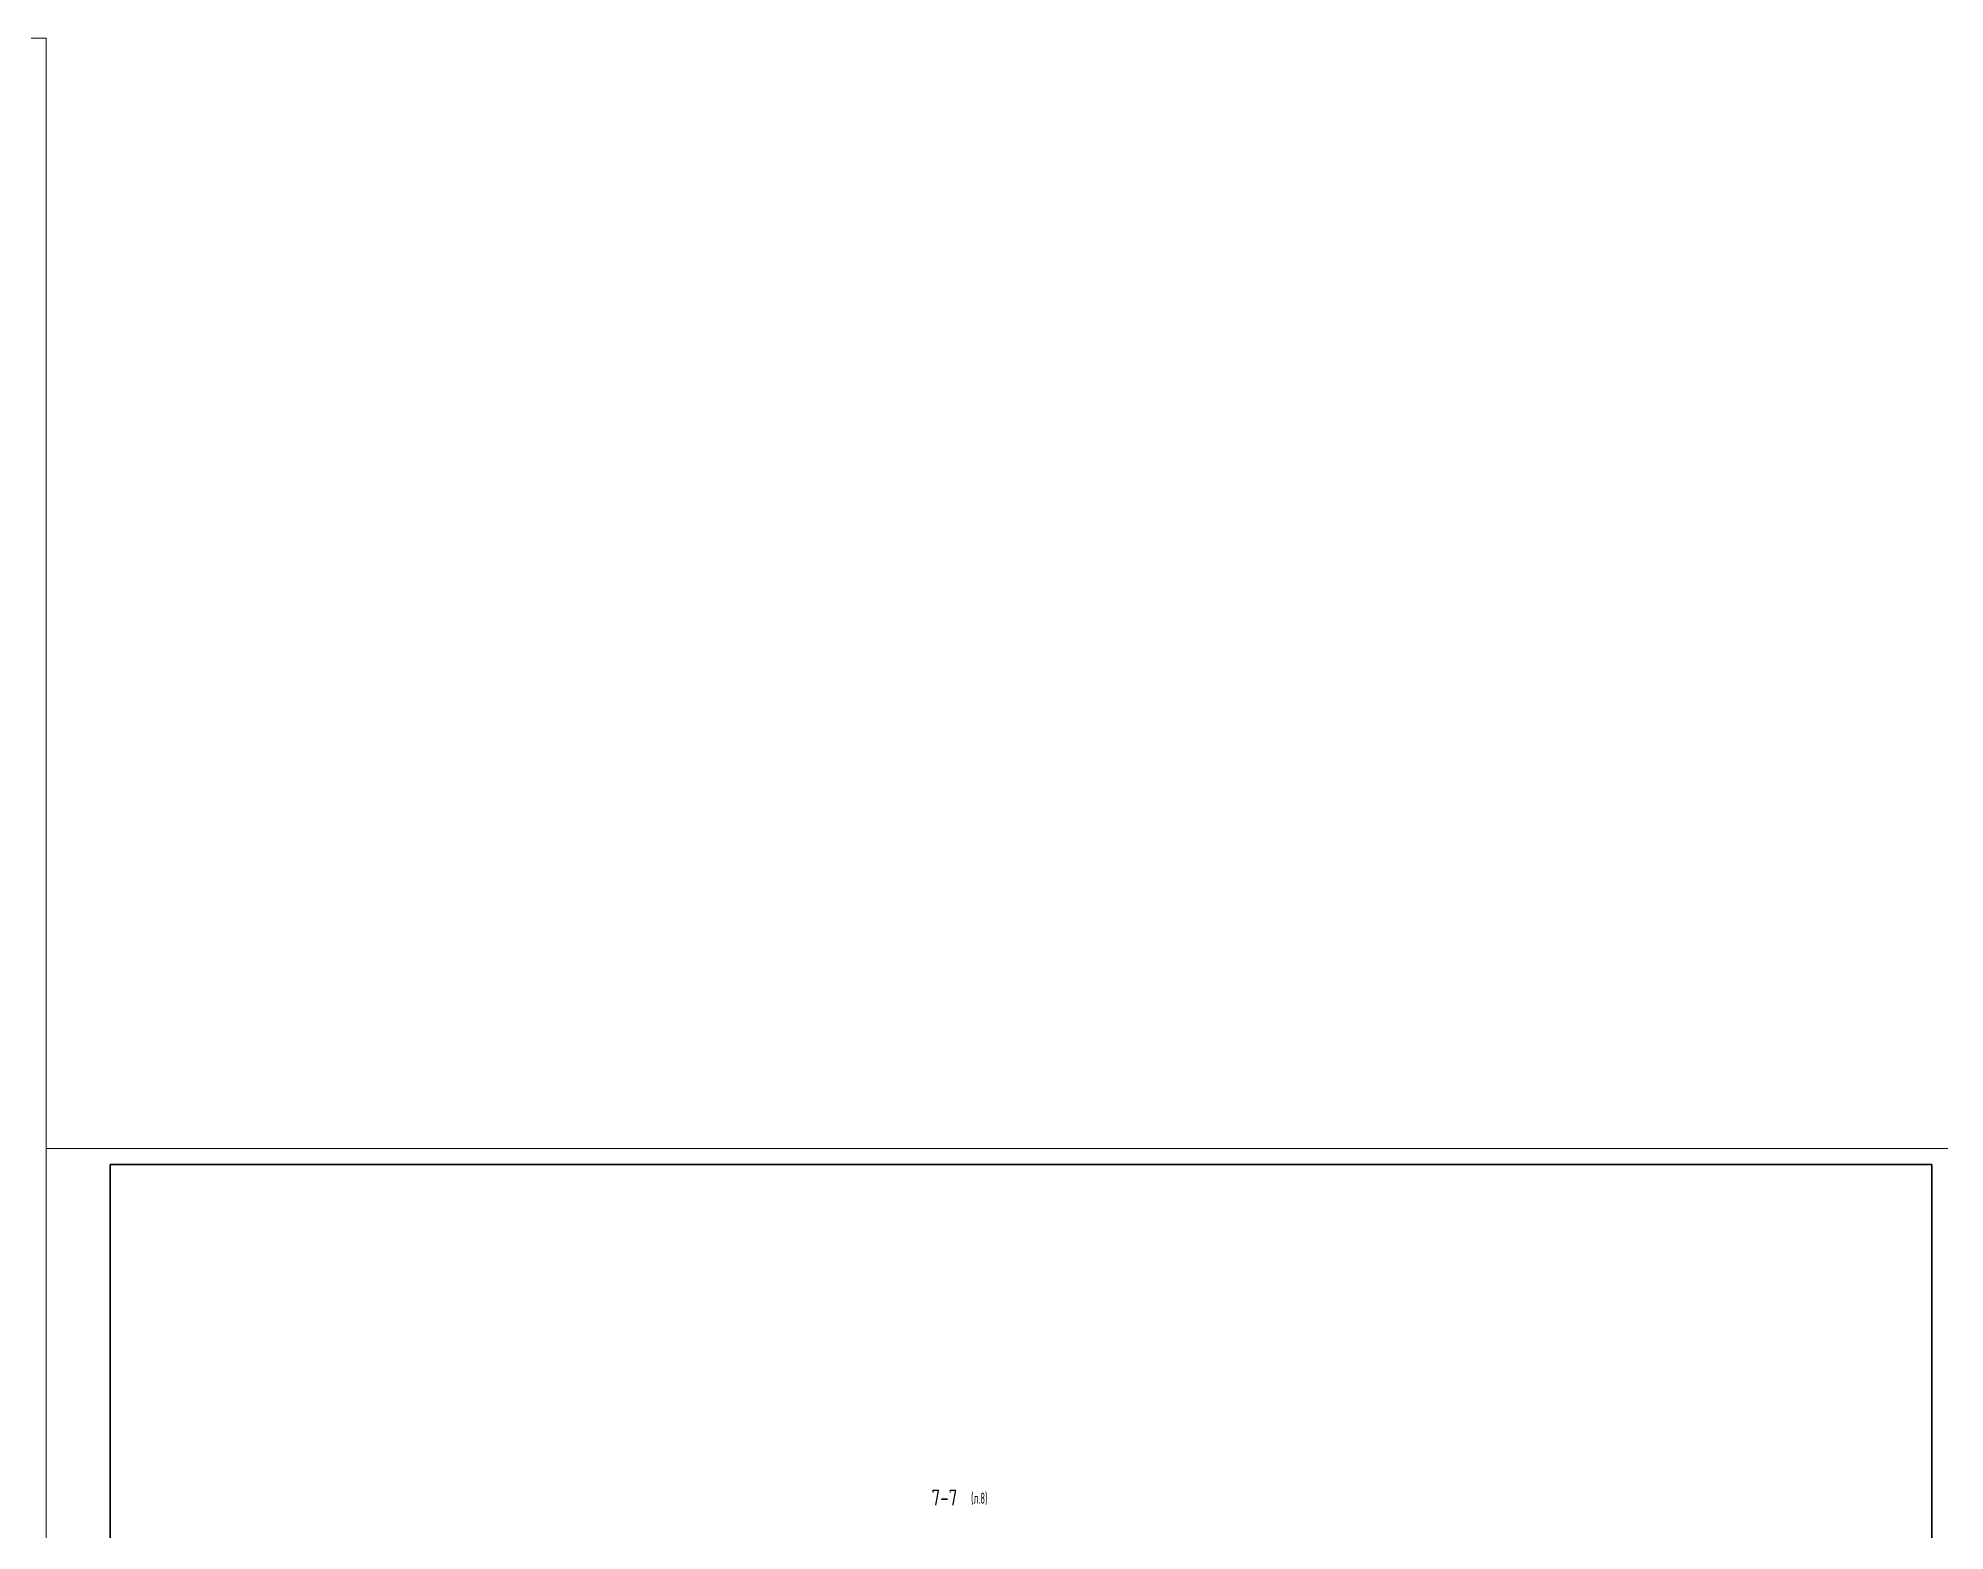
# Model space of a CAD drawing. Header units: millimetres. Extents: x -2281 to 17340, y -2563 to 4166.
# Drawn here: x 1680 to 2275, y 722 to 1188 of the extents above; entities that cross this region are included whole.
import ezdxf

# ---------------------------------------------------------------- set-up
doc = ezdxf.new("R2010")
doc.units = ezdxf.units.MM
doc.linetypes.add('K5LT_BASIC', pattern=[0])
doc.linetypes.add('K5LT_THIN', pattern=[0])
doc.layers.add('Системный слой', color=7, linetype='Continuous')
doc.styles.add('KTEXTSTYLE', font='GOST_AU.SHX', dxfattribs={"width": 0.96, "height": 5})

msp = doc.modelspace()

# ---------------------------------------------------------------- linework, layer by layer
at = {"color": 7, "linetype": 'K5LT_THIN', "lineweight": 13}
for p, q in [((841, 1188), (1682, 1188)), ((1682, 1188), (1682, 0)), ((1682, 0), (1682, 841)), ((1682, 841), (2276, 841))]:
    msp.add_line(p, q, dxfattribs=at)
at = {"color": 5, "linetype": 'K5LT_BASIC', "lineweight": 35, "true_color": 0x0000ff}
for p, q in [((1702, 5), (1702, 836)), ((1702, 836), (2271, 836)), ((2271, 836), (2271, 5))]:
    msp.add_line(p, q, dxfattribs=at)

# ---------------------------------------------------------------- texts
at = {"layer": 'Системный слой', "color": 7, "char_height": 2.5, "attachment_point": 1, "style": 'KTEXTSTYLE'}
for s, insert in [('\\H3.5;\\W0.965;\\Q15;\\Q0;\\H5.00;7-7', (1958.55615, 734.45085)), ('\\H3.5;\\W0.965;\\Q15;\\Q0;\\W0.715;(л.8)', (1970.90824, 733.50113))]:
    msp.add_mtext(s, dxfattribs=dict(at, insert=insert))

doc.saveas('drawing.dxf')
